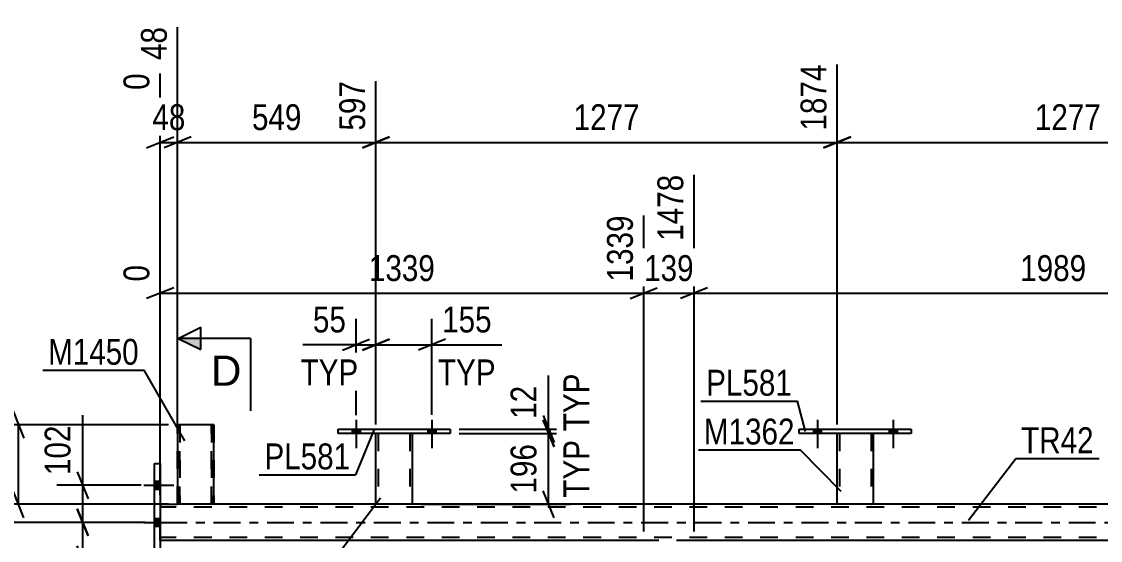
# Model space of a CAD drawing. Header units: millimetres. Extents: x 0 to 841, y 0 to 594.
# Drawn here: x 62.7 to 182.1, y 463.9 to 521.3 of the extents above; entities that cross this region are included whole.
import ezdxf

# ---------------------------------------------------------------- set-up
doc = ezdxf.new("R2010")
doc.units = ezdxf.units.MM
doc.linetypes.add('DXK_LINE_DOT2', pattern=[3.9198, 1.9599, -1.9599])
doc.linetypes.add('DXK_LINE_DOT3', pattern=[5.9187, 2.979, -0.9799, 0.9799, -0.9799])
doc.styles.add('Arial', font='arial.ttf', dxfattribs={"height": 0.2})
doc.styles.add('Arial Narrow', font='ARIALN.TTF', dxfattribs={"height": 0.2})

# ---------------------------------------------------------------- blocks, each defined once
blk = doc.blocks.new('Bolt-232924665-2339 - 2333')
at = {"linetype": 'Continuous'}
for points in [[(78.02, 469.54), (78.02, 470.42), (77.38, 470.42), (77.38, 469.54)], [(78.02, 469.54), (78.02, 470.42), (77.38, 470.42), (77.38, 469.54)], [(78.02, 469.54), (78.02, 470.42), (77.38, 470.42), (77.38, 469.54)], [(78.02, 465.44), (78.02, 466.32), (77.38, 466.32), (77.38, 465.44)], [(78.02, 465.44), (78.02, 466.32), (77.38, 466.32), (77.38, 465.44)], [(78.02, 461.34), (78.02, 462.22), (77.38, 462.22), (77.38, 461.34)], [(78.02, 461.34), (78.02, 462.22), (77.38, 462.22), (77.38, 461.34)], [(78.02, 461.34), (78.02, 462.22), (77.38, 462.22), (77.38, 461.34)]]:
    blk.add_hatch(color=1, dxfattribs=at).paths.add_polyline_path(points)
at = {"color": 1, "linetype": 'Continuous'}
for p, q in [((76.22, 469.98), (79.54, 469.98)), ((76.22, 469.98), (79.54, 469.98)), ((76.22, 469.98), (79.54, 469.98)), ((77.38, 470.42), (78.02, 470.42)), ((77.38, 470.42), (78.02, 470.42)), ((77.38, 470.42), (78.02, 470.42)), ((77.38, 469.54), (78.02, 469.54)), ((77.38, 469.54), (78.02, 469.54)), ((77.38, 469.54), (78.02, 469.54)), ((77.38, 466.32), (78.02, 466.32)), ((77.38, 466.32), (78.02, 466.32)), ((76.22, 465.88), (79.54, 465.88)), ((76.22, 465.88), (79.54, 465.88)), ((77.38, 465.44), (78.02, 465.44)), ((77.38, 465.44), (78.02, 465.44)), ((76.22, 461.78), (79.54, 461.78)), ((76.22, 461.78), (79.54, 461.78)), ((76.22, 461.78), (79.54, 461.78)), ((77.38, 462.22), (78.02, 462.22)), ((77.38, 462.22), (78.02, 462.22)), ((77.38, 462.22), (78.02, 462.22)), ((77.38, 461.34), (78.02, 461.34)), ((77.38, 461.34), (78.02, 461.34)), ((77.38, 461.34), (78.02, 461.34))]:
    blk.add_line(p, q, dxfattribs=at)
blk = doc.blocks.new('Part-232924665-2573 - 2333')
at = {"color": 2, "linetype": 'Continuous'}
for p, q in [((77.38, 472.38), (78.02, 472.38)), ((77.38, 459.38), (77.38, 472.38)), ((78.02, 472.38), (78.02, 459.38)), ((78.02, 459.38), (77.38, 459.38))]:
    blk.add_line(p, q, dxfattribs=at)
blk = doc.blocks.new('Part-232924665-2512 - 2333')
at = {"color": 2, "linetype": 'Continuous'}
for p, q in [((78.02, 467.88), (79.95, 467.88)), ((101.92, 467.88), (83.95, 467.88)), ((153, 467.88), (105.92, 467.88)), ((204.08, 467.88), (157, 467.88)), ((131.57, 463.88), (78.02, 463.88)), ((216.71, 463.88), (137.15, 463.88))]:
    blk.add_line(p, q, dxfattribs=at)
at = {"color": 7, "linetype": 'DXK_LINE_DOT2'}
for p, q in [((78.02, 463.88), (78.02, 467.88)), ((785.37, 467.56), (78.02, 467.56)), ((83.95, 467.88), (79.95, 467.88)), ((105.92, 467.88), (101.92, 467.88)), ((157, 467.88), (153, 467.88)), ((785.37, 464.2), (78.02, 464.2)), ((137.15, 463.88), (131.57, 463.88))]:
    blk.add_line(p, q, dxfattribs=at)
at = {"color": 7, "linetype": 'DXK_LINE_DOT3'}
blk.add_line((78.02, 465.88), (785.37, 465.88), dxfattribs=at)
blk = doc.blocks.new('Part-232924665-23573 - 2333')
at = {"color": 2, "linetype": 'Continuous'}
for p, q in [((97.72, 475.72), (97.72, 476.2)), ((97.72, 476.2), (110.12, 476.2)), ((110.12, 475.72), (97.72, 475.72)), ((110.12, 476.2), (110.12, 475.72))]:
    blk.add_line(p, q, dxfattribs=at)
blk = doc.blocks.new('Part-232924665-23570 - 2333')
at = {"color": 7, "linetype": 'DXK_LINE_DOT2'}
for p, q in [((153, 475.73), (157, 475.73)), ((153, 475.72), (153, 475.73)), ((153, 475.73), (153, 475.72)), ((153.24, 475.73), (153.24, 467.88)), ((156.76, 475.73), (156.76, 467.88)), ((157, 475.73), (157, 475.72)), ((157, 475.72), (157, 475.73)), ((156.74, 467.88), (156.76, 467.88))]:
    blk.add_line(p, q, dxfattribs=at)
at = {"color": 2, "linetype": 'Continuous'}
for p, q in [((153, 467.88), (153, 475.72)), ((157, 475.72), (157, 467.88)), ((156.97, 467.88), (153, 467.88)), ((157, 467.88), (156.97, 467.88))]:
    blk.add_line(p, q, dxfattribs=at)
blk = doc.blocks.new('Part-232924665-23571 - 2333')
at = {"color": 2, "linetype": 'Continuous'}
for p, q in [((148.8, 475.72), (148.8, 476.2)), ((148.8, 476.2), (161.2, 476.2)), ((161.2, 475.72), (148.8, 475.72)), ((161.2, 476.2), (161.2, 475.72))]:
    blk.add_line(p, q, dxfattribs=at)
blk = doc.blocks.new('Part-232924665-23572 - 2333')
at = {"color": 7, "linetype": 'DXK_LINE_DOT2'}
for p, q in [((101.92, 475.73), (105.92, 475.73)), ((101.92, 475.72), (101.92, 475.73)), ((101.92, 475.73), (101.92, 475.72)), ((102.16, 475.73), (102.16, 467.88)), ((105.68, 475.73), (105.68, 467.88)), ((105.92, 475.73), (105.92, 475.72)), ((105.92, 475.72), (105.92, 475.73)), ((105.66, 467.88), (105.68, 467.88))]:
    blk.add_line(p, q, dxfattribs=at)
at = {"color": 2, "linetype": 'Continuous'}
for p, q in [((101.92, 467.88), (101.92, 475.72)), ((105.92, 475.72), (105.92, 467.88)), ((105.89, 467.88), (101.92, 467.88)), ((105.92, 467.88), (105.89, 467.88))]:
    blk.add_line(p, q, dxfattribs=at)
blk = doc.blocks.new('Part-232924665-23574 - 2333')
at = {"color": 2, "linetype": 'Continuous'}
for p, q in [((79.95, 476.68), (79.95, 476.68)), ((79.95, 476.68), (79.95, 467.88)), ((83.47, 476.68), (79.95, 476.68)), ((83.95, 476.68), (83.47, 476.68)), ((83.95, 476.68), (83.95, 476.68)), ((83.95, 467.88), (83.95, 476.68)), ((79.95, 467.88), (79.95, 467.88)), ((83.91, 467.88), (79.95, 467.88)), ((83.95, 467.88), (83.91, 467.88)), ((83.95, 467.88), (83.95, 467.88))]:
    blk.add_line(p, q, dxfattribs=at)
at = {"color": 7, "linetype": 'DXK_LINE_DOT2'}
for p, q in [((79.95, 467.88), (79.95, 476.68)), ((79.95, 476.68), (79.95, 476.68)), ((80.19, 476.68), (80.19, 476.68)), ((80.19, 467.88), (80.19, 476.68)), ((80.19, 476.68), (80.19, 467.88)), ((80.2, 476.68), (80.19, 476.68)), ((80.19, 476.68), (80.2, 476.68)), ((80.24, 476.68), (80.2, 476.68)), ((80.2, 476.68), (80.24, 476.68)), ((80.24, 476.68), (80.26, 476.68)), ((80.43, 476.68), (80.43, 476.68)), ((80.43, 476.68), (80.43, 476.68)), ((80.43, 476.68), (80.43, 476.68)), ((83.56, 476.68), (83.63, 476.68)), ((83.63, 476.68), (83.65, 476.68)), ((83.65, 476.68), (83.69, 476.68)), ((83.69, 476.68), (83.71, 476.68)), ((83.71, 476.68), (83.71, 476.68)), ((83.71, 467.88), (83.71, 476.68)), ((83.71, 476.68), (83.71, 467.88)), ((83.95, 476.68), (83.95, 467.88)), ((79.95, 467.88), (79.95, 467.88)), ((80.19, 467.88), (80.19, 467.88)), ((80.43, 467.88), (80.43, 467.88)), ((80.43, 467.88), (80.43, 467.88)), ((83.69, 467.88), (83.71, 467.88)), ((83.71, 467.88), (83.71, 467.88))]:
    blk.add_line(p, q, dxfattribs=at)
blk = doc.blocks.new('Bolt-232924665-23599 - 2333')
at = {"linetype": 'Continuous'}
for points in [[(150.36, 475.72), (151.24, 475.72), (151.24, 476.2), (150.36, 476.2)], [(158.76, 475.72), (159.64, 475.72), (159.64, 476.2), (158.76, 476.2)]]:
    blk.add_hatch(color=1, dxfattribs=at).paths.add_polyline_path(points)
at = {"color": 1, "linetype": 'Continuous'}
for p, q in [((150.8, 477.2), (150.8, 474.08)), ((159.2, 477.2), (159.2, 474.08)), ((150.36, 476.2), (150.36, 475.72)), ((151.24, 476.2), (151.24, 475.72)), ((158.76, 476.2), (158.76, 475.72)), ((159.64, 476.2), (159.64, 475.72))]:
    blk.add_line(p, q, dxfattribs=at)
blk = doc.blocks.new('Bolt-232924665-23600 - 2333')
at = {"linetype": 'Continuous'}
for points in [[(150.36, 475.72), (151.24, 475.72), (151.24, 476.2), (150.36, 476.2)], [(158.76, 475.72), (159.64, 475.72), (159.64, 476.2), (158.76, 476.2)]]:
    blk.add_hatch(color=1, dxfattribs=at).paths.add_polyline_path(points)
at = {"color": 1, "linetype": 'Continuous'}
for p, q in [((150.8, 477.2), (150.8, 474.08)), ((159.2, 477.2), (159.2, 474.08)), ((150.36, 476.2), (150.36, 475.72)), ((151.24, 476.2), (151.24, 475.72)), ((158.76, 476.2), (158.76, 475.72)), ((159.64, 476.2), (159.64, 475.72))]:
    blk.add_line(p, q, dxfattribs=at)
blk = doc.blocks.new('Bolt-232924665-23601 - 2333')
at = {"linetype": 'Continuous'}
for points in [[(99.28, 475.72), (100.16, 475.72), (100.16, 476.2), (99.28, 476.2)], [(107.68, 475.72), (108.56, 475.72), (108.56, 476.2), (107.68, 476.2)]]:
    blk.add_hatch(color=1, dxfattribs=at).paths.add_polyline_path(points)
at = {"color": 1, "linetype": 'Continuous'}
for p, q in [((99.72, 477.2), (99.72, 474.08)), ((108.12, 477.2), (108.12, 474.08)), ((99.28, 476.2), (99.28, 475.72)), ((100.16, 476.2), (100.16, 475.72)), ((107.68, 476.2), (107.68, 475.72)), ((108.56, 476.2), (108.56, 475.72))]:
    blk.add_line(p, q, dxfattribs=at)
blk = doc.blocks.new('Bolt-232924665-23602 - 2333')
at = {"linetype": 'Continuous'}
for points in [[(99.28, 475.72), (100.16, 475.72), (100.16, 476.2), (99.28, 476.2)], [(107.68, 475.72), (108.56, 475.72), (108.56, 476.2), (107.68, 476.2)]]:
    blk.add_hatch(color=1, dxfattribs=at).paths.add_polyline_path(points)
at = {"color": 1, "linetype": 'Continuous'}
for p, q in [((99.72, 477.2), (99.72, 474.08)), ((108.12, 477.2), (108.12, 474.08)), ((99.28, 476.2), (99.28, 475.72)), ((100.16, 476.2), (100.16, 475.72)), ((107.68, 476.2), (107.68, 475.72)), ((108.56, 476.2), (108.56, 475.72))]:
    blk.add_line(p, q, dxfattribs=at)
blk = doc.blocks.new('StraightDimension-232924665-30322 - 2333')
at = {"color": 7, "linetype": 'Continuous'}
for p, q in [((61.74, 478.18), (62.94, 475.18)), ((78.95, 476.68), (59.49, 476.68)), ((62.34, 467.88), (62.34, 476.68)), ((62.94, 466.38), (61.74, 469.38)), ((78.95, 467.88), (59.49, 467.88))]:
    blk.add_line(p, q, dxfattribs=at)
at = {"color": 0}
blk.add_wipeout([(61.59, 475.63), (57.39, 475.63), (57.39, 468.94), (61.59, 468.94)], dxfattribs=at)
at = {"color": 3, "style": 'Arial Narrow'}
blk.add_text('220', height=2.863, rotation=90.0002, dxfattribs=at).set_placement((60.99, 469.54))
blk = doc.blocks.new('StraightDimension-232924665-21703 - 2333')
at = {"color": 7, "linetype": 'Continuous'}
for p, q in [((137.15, 464.88), (137.15, 504.33)), ((216.71, 464.88), (216.71, 499.83)), ((138.65, 491.82), (135.65, 490.62)), ((137.15, 491.22), (216.71, 491.22)), ((215.21, 490.62), (218.21, 491.82))]:
    blk.add_line(p, q, dxfattribs=at)
at = {"color": 0}
blk.add_wipeout([(181.18, 491.97), (181.18, 496.17), (172.67, 496.17), (172.67, 491.97)], dxfattribs=at)
at = {"color": 3, "style": 'Arial Narrow'}
blk.add_text('1989', height=2.863, dxfattribs=at).set_placement((173.27, 492.57))
at = {"color": 0, "linetype": 'Continuous'}
blk.add_wipeout([(216.11, 500.43), (211.91, 500.43), (211.91, 491.92), (216.11, 491.92)], dxfattribs=at)
at = {"color": 3, "linetype": 'Continuous', "style": 'Arial Narrow'}
blk.add_text('3467', height=2.863, rotation=90.0002, dxfattribs=at).set_placement((215.51, 492.52))
blk = doc.blocks.new('StraightDimension-232924665-27133 - 2333')
at = {"color": 7, "linetype": 'Continuous'}
for p, q in [((101.92, 476.72), (101.92, 488.38)), ((108.12, 477.77), (108.12, 488.38)), ((100.42, 484.93), (103.42, 486.13)), ((101.92, 485.53), (108.12, 485.53)), ((109.62, 486.13), (106.62, 484.93)), ((108.12, 485.53), (115.86, 485.53)), ((108.12, 485.53), (115.86, 485.53))]:
    blk.add_line(p, q, dxfattribs=at)
at = {"color": 0}
blk.add_wipeout([(115.33, 486.28), (115.33, 490.48), (108.65, 490.48), (108.65, 486.28)], dxfattribs=at)
at = {"color": 0, "linetype": 'Continuous'}
blk.add_wipeout([(115.78, 480.43), (115.78, 484.63), (108.19, 484.63), (108.19, 480.43)], dxfattribs=at)
at = {"color": 3, "style": 'Arial Narrow'}
blk.add_text('155', height=2.863, dxfattribs=at).set_placement((109.25, 486.88))
at = {"color": 3, "linetype": 'Continuous', "style": 'Arial Narrow'}
blk.add_text('TYP', height=2.863, dxfattribs=at).set_placement((108.79, 481.03))
blk = doc.blocks.new('StraightDimension-232924665-28682 - 2333')
at = {"color": 7, "linetype": 'Continuous'}
for p, q in [((153, 476.72), (153, 516.52)), ((101.92, 476.73), (101.92, 514.69)), ((103.42, 508.51), (100.42, 507.31)), ((101.92, 507.91), (153, 507.91)), ((151.5, 507.31), (154.5, 508.51))]:
    blk.add_line(p, q, dxfattribs=at)
at = {"color": 0}
blk.add_wipeout([(131.72, 508.66), (131.72, 512.86), (123.21, 512.86), (123.21, 508.66)], dxfattribs=at)
at = {"color": 3, "style": 'Arial Narrow'}
blk.add_text('1277', height=2.863, dxfattribs=at).set_placement((123.81, 509.26))
at = {"color": 0, "linetype": 'Continuous'}
blk.add_wipeout([(152.4, 517.12), (148.2, 517.12), (148.2, 508.61), (152.4, 508.61)], dxfattribs=at)
at = {"color": 3, "linetype": 'Continuous', "style": 'Arial Narrow'}
blk.add_text('1874', height=2.863, rotation=90.0002, dxfattribs=at).set_placement((151.8, 509.21))
blk = doc.blocks.new('StraightDimension-232924665-21705 - 2333')
at = {"color": 7, "linetype": 'Continuous'}
for p, q in [((131.57, 464.88), (131.57, 499.83)), ((78.02, 468.88), (78.02, 494.34)), ((79.52, 491.82), (76.52, 490.62)), ((78.02, 491.22), (131.57, 491.22)), ((130.07, 490.62), (133.07, 491.82))]:
    blk.add_line(p, q, dxfattribs=at)
at = {"color": 0}
blk.add_wipeout([(109.05, 491.97), (109.05, 496.17), (100.54, 496.17), (100.54, 491.97)], dxfattribs=at)
at = {"color": 3, "style": 'Arial Narrow'}
blk.add_text('1339', height=2.863, dxfattribs=at).set_placement((101.14, 492.57))
at = {"color": 0, "linetype": 'Continuous'}
for points in [[(130.97, 500.43), (126.77, 500.43), (126.77, 491.92), (130.97, 491.92)], [(77.42, 494.94), (73.22, 494.94), (73.22, 491.92), (77.42, 491.92)]]:
    blk.add_wipeout(points, dxfattribs=at)
at = {"color": 3, "linetype": 'Continuous', "style": 'Arial Narrow'}
for s, height, p in [('1339', 2.863, (130.37, 492.52)), ('0', 2.86, (76.82, 492.52))]:
    blk.add_text(s, height=height, rotation=90.0002, dxfattribs=at).set_placement(p)
blk = doc.blocks.new('StraightDimension-232924665-28859 - 2333')
at = {"color": 7, "linetype": 'Continuous'}
for p, q in [((69.44, 469.98), (69.44, 477.72)), ((69.44, 469.98), (69.44, 477.72)), ((68.84, 471.48), (70.04, 468.48)), ((75.91, 469.98), (66.59, 469.98)), ((69.44, 465.88), (69.44, 469.98)), ((70.04, 464.38), (68.84, 467.38)), ((75.91, 465.88), (66.59, 465.88))]:
    blk.add_line(p, q, dxfattribs=at)
at = {"color": 0}
blk.add_wipeout([(68.69, 477.19), (64.49, 477.19), (64.49, 470.51), (68.69, 470.51)], dxfattribs=at)
at = {"color": 3, "style": 'Arial Narrow'}
blk.add_text('102', height=2.863, rotation=90.0002, dxfattribs=at).set_placement((68.09, 471.11))
blk = doc.blocks.new('StraightDimension-232924665-27149 - 2333')
at = {"color": 7, "linetype": 'Continuous'}
for p, q in [((120.44, 477.22), (121.64, 474.22)), ((111.12, 475.72), (123.44, 475.72)), ((121.04, 467.88), (121.04, 475.72)), ((121.64, 466.38), (120.44, 469.38)), ((106.92, 467.88), (123.44, 467.88))]:
    blk.add_line(p, q, dxfattribs=at)
at = {"color": 0, "linetype": 'Continuous'}
blk.add_wipeout([(126.14, 475.6), (121.94, 475.6), (121.94, 468.01), (126.14, 468.01)], dxfattribs=at)
at = {"color": 0}
blk.add_wipeout([(120.29, 475.15), (116.09, 475.15), (116.09, 468.46), (120.29, 468.46)], dxfattribs=at)
at = {"color": 3, "style": 'Arial Narrow'}
blk.add_text('196', height=2.863, rotation=90.0002, dxfattribs=at).set_placement((119.69, 469.06))
at = {"color": 3, "linetype": 'Continuous', "style": 'Arial Narrow'}
blk.add_text('TYP', height=2.863, rotation=90.0002, dxfattribs=at).set_placement((125.54, 468.61))
blk = doc.blocks.new('StraightDimension-232924665-28684 - 2333')
at = {"color": 7, "linetype": 'Continuous'}
for p, q in [((79.95, 476.39), (79.95, 520.66)), ((78.02, 468.88), (78.02, 515.53)), ((76.52, 507.31), (79.52, 508.51)), ((78.02, 507.91), (79.95, 507.91)), ((81.45, 508.51), (78.45, 507.31))]:
    blk.add_line(p, q, dxfattribs=at)
at = {"color": 0, "linetype": 'Continuous'}
blk.add_wipeout([(79.35, 521.26), (75.15, 521.26), (75.15, 516.41), (79.35, 516.41)], dxfattribs=at)
at = {"color": 3, "linetype": 'Continuous', "style": 'Arial Narrow'}
blk.add_text('48', height=2.863, rotation=90.0002, dxfattribs=at).set_placement((78.75, 517.01))
at = {"color": 0}
blk.add_wipeout([(81.41, 508.66), (81.41, 512.86), (76.56, 512.86), (76.56, 508.66)], dxfattribs=at)
at = {"color": 3, "style": 'Arial Narrow'}
blk.add_text('48', height=2.863, dxfattribs=at).set_placement((77.16, 509.26))
at = {"color": 0, "linetype": 'Continuous'}
blk.add_wipeout([(77.42, 516.13), (73.22, 516.13), (73.22, 513.11), (77.42, 513.11)], dxfattribs=at)
at = {"color": 3, "linetype": 'Continuous', "style": 'Arial Narrow'}
blk.add_text('0', height=2.86, rotation=90.0002, dxfattribs=at).set_placement((76.82, 513.71))
blk = doc.blocks.new('StraightDimension-232924665-2710 - 2333')
at = {"color": 7, "linetype": 'Continuous'}
for p, q in [((35.26, 464.38), (34.06, 467.38)), ((76.38, 465.88), (31.81, 465.88)), ((34.66, 340.12), (34.66, 465.88)), ((34.06, 341.62), (35.26, 338.62)), ((60, 340.12), (31.81, 340.12))]:
    blk.add_line(p, q, dxfattribs=at)
at = {"color": 0}
blk.add_wipeout([(33.91, 407.26), (29.71, 407.26), (29.71, 398.75), (33.91, 398.75)], dxfattribs=at)
at = {"color": 3, "style": 'Arial Narrow'}
blk.add_text('3144', height=2.863, rotation=90.0002, dxfattribs=at).set_placement((33.31, 399.35))
blk = doc.blocks.new('StraightDimension-232924665-2699 - 2333')
at = {"color": 7, "linetype": 'Continuous'}
blk.add_line((78.95, 476.68), (19.25, 476.68), dxfattribs=at)
blk = doc.blocks.new('StraightDimension-232924665-28681 - 2333')
at = {"color": 7, "linetype": 'Continuous'}
for p, q in [((153, 476.72), (153, 516.52)), ((204.08, 476.72), (204.08, 516.52)), ((154.5, 508.51), (151.5, 507.31)), ((153, 507.91), (204.08, 507.91)), ((202.58, 507.31), (205.58, 508.51))]:
    blk.add_line(p, q, dxfattribs=at)
at = {"color": 0}
blk.add_wipeout([(182.8, 508.66), (182.8, 512.86), (174.29, 512.86), (174.29, 508.66)], dxfattribs=at)
at = {"color": 3, "style": 'Arial Narrow'}
blk.add_text('1277', height=2.863, dxfattribs=at).set_placement((174.89, 509.26))
at = {"color": 0, "linetype": 'Continuous'}
blk.add_wipeout([(203.48, 517.12), (199.28, 517.12), (199.28, 508.61), (203.48, 508.61)], dxfattribs=at)
at = {"color": 3, "linetype": 'Continuous', "style": 'Arial Narrow'}
blk.add_text('3151', height=2.863, rotation=90.0002, dxfattribs=at).set_placement((202.88, 509.21))
blk = doc.blocks.new('StraightDimension-232924665-21704 - 2333')
at = {"color": 7, "linetype": 'Continuous'}
for p, q in [((137.15, 464.88), (137.15, 504.33)), ((131.57, 464.88), (131.57, 499.83)), ((130.07, 490.62), (133.07, 491.82)), ((131.57, 491.22), (137.15, 491.22)), ((138.65, 491.82), (135.65, 490.62))]:
    blk.add_line(p, q, dxfattribs=at)
at = {"color": 0}
blk.add_wipeout([(137.7, 491.97), (137.7, 496.17), (131.02, 496.17), (131.02, 491.97)], dxfattribs=at)
at = {"color": 3, "style": 'Arial Narrow'}
blk.add_text('139', height=2.863, dxfattribs=at).set_placement((131.62, 492.57))
at = {"color": 0, "linetype": 'Continuous'}
blk.add_wipeout([(136.55, 504.93), (132.35, 504.93), (132.35, 496.42), (136.55, 496.42)], dxfattribs=at)
at = {"color": 3, "linetype": 'Continuous', "style": 'Arial Narrow'}
blk.add_text('1478', height=2.863, rotation=90.0002, dxfattribs=at).set_placement((135.95, 497.02))
blk = doc.blocks.new('StraightDimension-232924665-27134 - 2333')
at = {"color": 7, "linetype": 'Continuous'}
for p, q in [((99.72, 477.72), (99.72, 488.38)), ((101.92, 476.72), (101.92, 488.38)), ((99.72, 485.53), (93.82, 485.53)), ((99.72, 485.53), (93.82, 485.53)), ((98.22, 484.93), (101.22, 486.13)), ((99.72, 485.53), (101.92, 485.53)), ((103.42, 486.13), (100.42, 484.93))]:
    blk.add_line(p, q, dxfattribs=at)
at = {"color": 0}
blk.add_wipeout([(99.2, 486.28), (99.2, 490.48), (94.34, 490.48), (94.34, 486.28)], dxfattribs=at)
at = {"color": 0, "linetype": 'Continuous'}
blk.add_wipeout([(100.56, 480.43), (100.56, 484.63), (92.97, 484.63), (92.97, 480.43)], dxfattribs=at)
at = {"color": 3, "style": 'Arial Narrow'}
blk.add_text('55', height=2.863, dxfattribs=at).set_placement((94.94, 486.88))
at = {"color": 3, "linetype": 'Continuous', "style": 'Arial Narrow'}
blk.add_text('TYP', height=2.863, dxfattribs=at).set_placement((93.57, 481.03))
blk = doc.blocks.new('StraightDimension-232924665-27148 - 2333')
at = {"color": 7, "linetype": 'Continuous'}
for p, q in [((121.04, 476.2), (121.04, 482.11)), ((121.04, 476.2), (121.04, 482.11)), ((120.44, 477.7), (121.64, 474.7)), ((121.64, 474.22), (120.44, 477.22)), ((111.12, 476.2), (123.44, 476.2)), ((111.12, 475.72), (123.44, 475.72)), ((121.04, 475.72), (121.04, 476.2))]:
    blk.add_line(p, q, dxfattribs=at)
at = {"color": 0, "linetype": 'Continuous'}
blk.add_wipeout([(126.14, 482.95), (121.94, 482.95), (121.94, 475.36), (126.14, 475.36)], dxfattribs=at)
at = {"color": 0}
blk.add_wipeout([(120.29, 481.58), (116.09, 481.58), (116.09, 476.73), (120.29, 476.73)], dxfattribs=at)
at = {"color": 3, "linetype": 'Continuous', "style": 'Arial Narrow'}
blk.add_text('TYP', height=2.863, rotation=90.0002, dxfattribs=at).set_placement((125.54, 475.96))
at = {"color": 3, "style": 'Arial Narrow'}
blk.add_text('12', height=2.863, rotation=90.0002, dxfattribs=at).set_placement((119.69, 477.33))
blk = doc.blocks.new('StraightDimension-232924665-28683 - 2333')
at = {"color": 7, "linetype": 'Continuous'}
for p, q in [((79.95, 476.39), (79.95, 520.66)), ((101.92, 476.73), (101.92, 514.69)), ((81.45, 508.51), (78.45, 507.31)), ((79.95, 507.91), (101.92, 507.91)), ((100.42, 507.31), (103.42, 508.51))]:
    blk.add_line(p, q, dxfattribs=at)
at = {"color": 0}
blk.add_wipeout([(94.28, 508.66), (94.28, 512.86), (87.59, 512.86), (87.59, 508.66)], dxfattribs=at)
at = {"color": 3, "style": 'Arial Narrow'}
blk.add_text('549', height=2.863, dxfattribs=at).set_placement((88.19, 509.26))
at = {"color": 0, "linetype": 'Continuous'}
blk.add_wipeout([(101.32, 515.29), (97.12, 515.29), (97.12, 508.61), (101.32, 508.61)], dxfattribs=at)
at = {"color": 3, "linetype": 'Continuous', "style": 'Arial Narrow'}
blk.add_text('597', height=2.863, rotation=90.0002, dxfattribs=at).set_placement((100.72, 509.21))
blk = doc.blocks.new('StraightDimension-232924665-28860 - 2333')
at = {"color": 7, "linetype": 'Continuous'}
for p, q in [((68.84, 467.38), (70.04, 464.38)), ((75.91, 465.88), (66.59, 465.88)), ((69.44, 461.78), (69.44, 465.88)), ((70.04, 460.28), (68.84, 463.28)), ((75.91, 461.78), (66.59, 461.78)), ((69.44, 461.78), (69.44, 454.05)), ((69.44, 461.78), (69.44, 454.05))]:
    blk.add_line(p, q, dxfattribs=at)
at = {"color": 0}
blk.add_wipeout([(68.69, 461.26), (64.49, 461.26), (64.49, 454.57), (68.69, 454.57)], dxfattribs=at)
at = {"color": 3, "style": 'Arial Narrow'}
blk.add_text('103', height=2.863, rotation=90.0002, dxfattribs=at).set_placement((68.09, 455.17))
blk = doc.blocks.new('Mark-232924665-27241 - 2333')
at = {"color": 30, "linetype": 'Continuous'}
for p in [(137.89, 479.29), (149.5, 475.94)]:
    blk.add_line(p, (148.59, 479.29), dxfattribs=at)
at = {"color": 0}
blk.add_wipeout([(147.99, 479.89), (147.99, 482.89), (138.49, 482.89), (138.49, 479.89)], dxfattribs=at)
blk.add_wipeout([(147.99, 479.89), (147.99, 482.89), (138.49, 482.89), (138.49, 479.89)], dxfattribs=at)
at = {"color": 3, "style": 'Arial Narrow'}
blk.add_text('PL581', height=2.863, dxfattribs=at).set_placement((138.49, 479.89))
blk = doc.blocks.new('Mark-232924665-27238 - 2333')
at = {"color": 30, "linetype": 'Continuous'}
for p in [(137.64, 473.89), (153.43, 469.29)]:
    blk.add_line(p, (148.89, 473.89), dxfattribs=at)
at = {"color": 0}
blk.add_wipeout([(148.29, 474.49), (148.29, 477.49), (138.24, 477.49), (138.24, 474.49)], dxfattribs=at)
blk.add_wipeout([(148.29, 474.49), (148.29, 477.49), (138.24, 477.49), (138.24, 474.49)], dxfattribs=at)
at = {"color": 3, "style": 'Arial Narrow'}
blk.add_text('M1362', height=2.863, dxfattribs=at).set_placement((138.24, 474.49))
blk = doc.blocks.new('Mark-232924665-27250 - 2333')
at = {"color": 30, "linetype": 'Continuous'}
for p in [(65.01, 482.71), (80.76, 474.91)]:
    blk.add_line(p, (76.26, 482.71), dxfattribs=at)
at = {"color": 0}
blk.add_wipeout([(75.66, 483.31), (75.66, 486.31), (65.61, 486.31), (65.61, 483.31)], dxfattribs=at)
blk.add_wipeout([(75.66, 483.31), (75.66, 486.31), (65.61, 486.31), (65.61, 483.31)], dxfattribs=at)
at = {"color": 3, "style": 'Arial Narrow'}
blk.add_text('M1450', height=2.863, dxfattribs=at).set_placement((65.61, 483.31))
blk = doc.blocks.new('Mark-232924665-2508 - 2333')
at = {"color": 30, "linetype": 'Continuous'}
for p, q in [((167.54, 466.12), (172.77, 472.93)), ((172.77, 472.93), (182.01, 472.93))]:
    blk.add_line(p, q, dxfattribs=at)
at = {"color": 0}
blk.add_wipeout([(181.41, 473.53), (181.41, 476.53), (173.37, 476.53), (173.37, 473.53)], dxfattribs=at)
blk.add_wipeout([(181.41, 473.53), (181.41, 476.53), (173.37, 476.53), (173.37, 473.53)], dxfattribs=at)
at = {"color": 3, "style": 'Arial Narrow'}
blk.add_text('TR42', height=2.863, dxfattribs=at).set_placement((173.37, 473.53))
blk = doc.blocks.new('Mark-232924665-27244 - 2333')
at = {"color": 30, "linetype": 'Continuous'}
for p in [(102.44, 468.56), (84.18, 459.35)]:
    blk.add_line(p, (95.43, 459.35), dxfattribs=at)
at = {"color": 0}
blk.add_wipeout([(94.83, 459.95), (94.83, 462.95), (84.78, 462.95), (84.78, 459.95)], dxfattribs=at)
blk.add_wipeout([(94.83, 459.95), (94.83, 462.95), (84.78, 462.95), (84.78, 459.95)], dxfattribs=at)
at = {"color": 3, "style": 'Arial Narrow'}
blk.add_text('M1362', height=2.863, dxfattribs=at).set_placement((84.78, 459.95))
blk = doc.blocks.new('SectionMark-232924665-3431 - 2333')
at = {"linetype": 'Continuous'}
for points in [[(82.52, 486.23), (82.52, 484.98), (80.02, 486.23)], [(82.52, 449.96), (82.52, 448.71), (80.02, 448.71)]]:
    blk.add_hatch(color=6, dxfattribs=at).paths.add_polyline_path(points)
at = {"color": 6, "linetype": 'Continuous'}
for p, q in [((80.02, 486.23), (82.52, 487.48)), ((82.52, 484.98), (82.52, 487.48)), ((88.02, 486.23), (80.02, 486.23)), ((80.02, 486.23), (82.52, 484.98)), ((88.02, 486.23), (88.02, 478.23)), ((88.02, 448.71), (88.02, 456.71)), ((80.02, 448.71), (82.52, 449.96)), ((82.52, 449.96), (82.52, 447.46)), ((88.02, 448.71), (80.02, 448.71)), ((82.52, 447.46), (80.02, 448.71))]:
    blk.add_line(p, q, dxfattribs=at)
at = {"color": 0, "linetype": 'Continuous'}
for points in [[(87.02, 480.98), (87.02, 484.48), (83.65, 484.48), (83.65, 480.98)], [(87.02, 450.46), (87.02, 453.96), (83.65, 453.96), (83.65, 450.46)]]:
    blk.add_wipeout(points, dxfattribs=at)
at = {"color": 3, "linetype": 'Continuous', "style": 'Arial'}
for p in [(83.65, 480.98), (83.65, 450.46)]:
    blk.add_text('D', height=3.34, dxfattribs=at).set_placement(p)
blk = doc.blocks.new('Mark-232924665-27247 - 2333')
at = {"color": 30, "linetype": 'Continuous'}
for p in [(101.68, 476.06), (88.97, 471.14)]:
    blk.add_line(p, (99.67, 471.14), dxfattribs=at)
at = {"color": 0}
blk.add_wipeout([(99.07, 471.74), (99.07, 474.74), (89.57, 474.74), (89.57, 471.74)], dxfattribs=at)
blk.add_wipeout([(99.07, 471.74), (99.07, 474.74), (89.57, 474.74), (89.57, 471.74)], dxfattribs=at)
at = {"color": 3, "style": 'Arial Narrow'}
blk.add_text('PL581', height=2.863, dxfattribs=at).set_placement((89.57, 471.74))

msp = doc.modelspace()

# ---------------------------------------------------------------- block references
for name in ['Bolt-232924665-23601 - 2333', 'Bolt-232924665-23602 - 2333', 'Bolt-232924665-23599 - 2333', 'Bolt-232924665-23600 - 2333', 'Part-232924665-23574 - 2333', 'Part-232924665-23573 - 2333', 'Part-232924665-23572 - 2333', 'Part-232924665-23571 - 2333', 'Part-232924665-23570 - 2333', 'Part-232924665-2573 - 2333', 'Bolt-232924665-2339 - 2333', 'Part-232924665-2512 - 2333']:
    msp.add_blockref(name, (0, 0))

# ---------------------------------------------------------------- next in the draw order: block references
for name in ['StraightDimension-232924665-21703 - 2333', 'StraightDimension-232924665-27133 - 2333', 'StraightDimension-232924665-30322 - 2333']:
    msp.add_blockref(name, (0, 0))

# ---------------------------------------------------------------- next in the draw order: block references
msp.add_blockref('StraightDimension-232924665-28682 - 2333', (0, 0))

# ---------------------------------------------------------------- next in the draw order: block references
msp.add_blockref('StraightDimension-232924665-21705 - 2333', (0, 0))

# ---------------------------------------------------------------- next in the draw order: block references
for name in ['StraightDimension-232924665-28859 - 2333', 'StraightDimension-232924665-27149 - 2333']:
    msp.add_blockref(name, (0, 0))

# ---------------------------------------------------------------- next in the draw order: block references
for name in ['StraightDimension-232924665-28684 - 2333', 'StraightDimension-232924665-2710 - 2333']:
    msp.add_blockref(name, (0, 0))

# ---------------------------------------------------------------- next in the draw order: block references
msp.add_blockref('StraightDimension-232924665-2699 - 2333', (0, 0))

# ---------------------------------------------------------------- next in the draw order: block references
for name in ['StraightDimension-232924665-28681 - 2333', 'StraightDimension-232924665-21704 - 2333', 'StraightDimension-232924665-27134 - 2333', 'StraightDimension-232924665-27148 - 2333', 'Mark-232924665-27244 - 2333', 'StraightDimension-232924665-28860 - 2333']:
    msp.add_blockref(name, (0, 0))

# ---------------------------------------------------------------- next in the draw order: block references
for name in ['StraightDimension-232924665-28683 - 2333', 'Mark-232924665-27241 - 2333', 'Mark-232924665-2508 - 2333']:
    msp.add_blockref(name, (0, 0))

# ---------------------------------------------------------------- next in the draw order: block references
for name in ['Mark-232924665-27250 - 2333', 'Mark-232924665-27238 - 2333', 'Mark-232924665-27247 - 2333']:
    msp.add_blockref(name, (0, 0))

# ---------------------------------------------------------------- next in the draw order: block references
msp.add_blockref('SectionMark-232924665-3431 - 2333', (0, 0))

doc.saveas('drawing.dxf')
